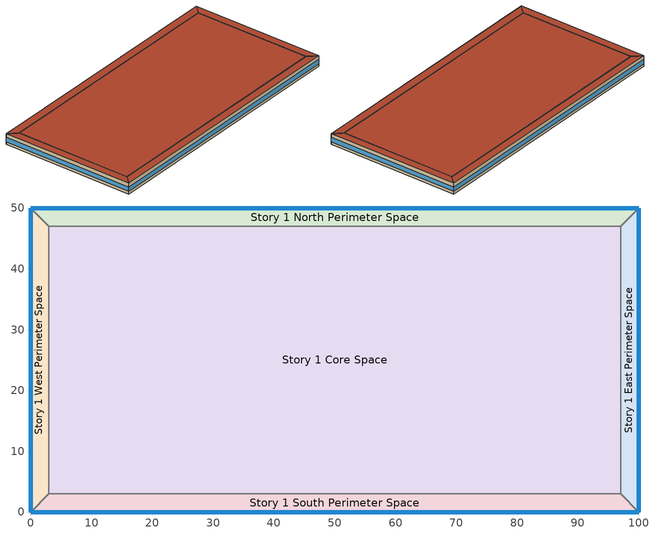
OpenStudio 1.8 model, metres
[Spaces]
Story 1 West Perimeter Space
 floor ground: 0,0 0,50 3,47 3,3 z0
 wall outside: 0,50 0,0 z0:4
 wall to Story 1 North Perimeter Space: 3,47 0,50 z0:4
 wall to Story 1 Core Space: 3,3 3,47 z0:4
 wall to Story 1 South Perimeter Space: 0,0 3,3 z0:4
 window: 0,49.97 0,0.03 z1:2.6
 roof outside: 3,3 3,47 0,50 0,0 z4
Story 1 North Perimeter Space
 floor ground: 0,50 100,50 97,47 3,47 z0
 wall outside: 100,50 0,50 z0:4
 wall to Story 1 East Perimeter Space: 97,47 100,50 z0:4
 wall to Story 1 Core Space: 3,47 97,47 z0:4
 window: 99.97,50 0.03,50 z1:2.6
 roof outside: 3,47 97,47 100,50 0,50 z4
Story 1 East Perimeter Space
 floor ground: 100,50 100,0 97,3 97,47 z0
 wall outside: 100,0 100,50 z0:4
 wall to Story 1 South Perimeter Space: 97,3 100,0 z0:4
 wall to Story 1 Core Space: 97,47 97,3 z0:4
 window: 100,0.03 100,49.97 z1:2.6
 roof outside: 97,47 97,3 100,0 100,50 z4
Story 1 South Perimeter Space
 floor ground: 100,0 0,0 3,3 97,3 z0
 wall outside: 0,0 100,0 z0:4
 wall to Story 1 Core Space: 97,3 3,3 z0:4
 window: 0.03,0 99.97,0 z1:2.6
 roof outside: 97,3 3,3 0,0 100,0 z4
Story 1 Core Space
 floor ground: 3,3 3,47 97,47 97,3 z0
 roof outside: 97,3 97,47 3,47 3,3 z4
[Building]
OS:Building 1: Space Type=Baseline Model Space Type; Default Construction Set=ASHRAE_189.1-2009_ClimateZone 4-5 (mdoff)_ConstSet
[SizingPeriod:DesignDay] Barometric Pressure {Pa}=98934; Sky Clearness=0; Rain Indicator=0; Snow Indicator=0; Day of Month=21; Daylight Saving Time Indicator=0; Dry-Bulb Temperature Range Modifier Type=DefaultMultipliers
Name | Maximum Dry-Bulb Temperature {C} | Daily Dry-Bulb Temperature Range {deltaC} | Humidity Indicating Conditions at Maximum Dry-Bulb {BasedOnField A3} | Wind Speed {m/s} | Wind Direction {deg} | Month | Day Type | Humidity Indicating Type | Solar Model Indicator | ASHRAE Taub | ASHRAE Taud
Chicago Ohare Intl Ap Ann Htg Wind 99.6% Condns WS=>MCDB | -3.5 | 0 | -3.5 | 12.4 | 270 | 1 | WinterDesignDay | Wetbulb | ASHRAEClearSky
Chicago Ohare Intl Ap Ann Clg .4% Condns DP=>MDB | 28.9 | 10.5 | 23.8 | 5.2 | 230 | 7 | SummerDesignDay | Dewpoint | ASHRAETau | 0.455 | 2.05
Chicago Ohare Intl Ap Ann Hum_n 99.6% Condns DP=>MCDB | -19.2 | 0 | -25.7 | 4.9 | 270 | 1 | WinterDesignDay | Dewpoint | ASHRAEClearSky
Chicago Ohare Intl Ap Ann Clg .4% Condns Enth=>MDB | 31.4 | 10.5 | 79200 | 5.2 | 230 | 7 | SummerDesignDay | Enthalpy | ASHRAETau | 0.455 | 2.05
Chicago Ohare Intl Ap Ann Clg .4% Condns WB=>MDB | 31.2 | 10.5 | 25.5 | 5.2 | 230 | 7 | SummerDesignDay | Wetbulb | ASHRAETau | 0.455 | 2.05
Chicago Ohare Intl Ap Ann Htg 99.6% Condns DB | -20 | 0 | -20 | 4.9 | 270 | 1 | WinterDesignDay | Wetbulb | ASHRAEClearSky
Chicago Ohare Intl Ap Ann Clg .4% Condns DB=>MWB | 33.3 | 10.5 | 23.7 | 5.2 | 230 | 7 | SummerDesignDay | Wetbulb | ASHRAETau | 0.455 | 2.05
[Material]
Name | Roughness | Thickness | Conductivity | Density | Specific Heat | Thermal Absorptance | Solar Absorptance | Visible Absorptance
000_F08 Metal surface | Smooth | 0.0008 | 45.28 | 7824 | 500
000_F16 Acoustic tile | MediumSmooth | 0.0191 | 0.06 | 368 | 590
000_G05 25mm wood | MediumSmooth | 0.0254 | 0.15 | 608 | 1630
000_I01 25mm insulation board | MediumRough | 0.0254 | 0.03 | 43 | 1210
000_M11 100mm lightweight concrete | MediumRough | 0.1016 | 0.53 | 1280 | 840
1/2IN Gypsum | Smooth | 0.0127 | 0.16 | 784.9 | 830 | 0.9 | 0.92 | 0.92
MAT-CC05 4 HW CONCRETE | Rough | 0.1016 | 1.311 | 2240 | 836.8 | 0.9 | 0.7 | 0.7
Metal Decking | MediumSmooth | 0.0015 | 45.006 | 7680 | 418.4 | 0.9 | 0.7 | 0.3
Roof Insulation [21] | MediumRough | 0.2105 | 0.049 | 265 | 836.8 | 0.9 | 0.7 | 0.7
Roof Membrane | VeryRough | 0.0095 | 0.16 | 1121.29 | 1460 | 0.9 | 0.7 | 0.7
Wall Insulation [39] | MediumRough | 0.1184 | 0.045 | 265 | 836.8 | 0.9 | 0.7 | 0.7
[Material:AirGap]
000_F05 Ceiling air space resistance: Thermal Resistance=0.18
[Material:AirWall]
OS:Material:AirWall 1
[Material:NoMass] Thermal Absorptance=0.9; Solar Absorptance=0.7
Name | Roughness | Thermal Resistance | Visible Absorptance
CP02 CARPET PAD | VeryRough | 0.2165 | 0.8
MAT-SHEATH | Rough | 0.3626 | 0.7
[WindowMaterial:Gas]
000_Air 13mm: Gas Type=Air; Thickness=0.0127
[WindowMaterial:Glazing] Optical Data Type=SpectralAverage; Thickness=0.003; Infrared Transmittance at Normal Incidence=0
Name | Solar Transmittance at Normal Incidence | Front Side Solar Reflectance at Normal Incidence | Back Side Solar Reflectance at Normal Incidence | Visible Transmittance at Normal Incidence | Front Side Visible Reflectance at Normal Incidence | Back Side Visible Reflectance at Normal Incidence | Front Side Infrared Hemispherical Emissivity | Back Side Infrared Hemispherical Emissivity | Conductivity | Dirt Correction Factor for Solar and Visible Transmittance | Solar Diffusing
000_Clear 3mm | 0.837 | 0.075 | 0.075 | 0.898 | 0.081 | 0.081 | 0.84 | 0.84 | 0.9
Theoretical Glass [207] | 0.3311 | 0.6189 | 0.6189 | 0.44 | 0.51 | 0.51 | 0.9 | 0.9 | 0.0133 | 1 | No
[Construction]
000_ExtSlabCarpet_4in_ClimateZone 1-8: MAT-CC05 4 HW CONCRETE, CP02 CARPET PAD
000_Exterior Door: 000_F08 Metal surface, 000_I01 25mm insulation board
000_Exterior Window: 000_Clear 3mm, 000_Air 13mm, 000_Clear 3mm
000_Interior Ceiling: 000_M11 100mm lightweight concrete, 000_F05 Ceiling air space resistance, 000_F16 Acoustic tile
000_Interior Door; 000_Interior Partition: 000_G05 25mm wood
000_Interior Floor: 000_F16 Acoustic tile, 000_F05 Ceiling air space resistance, 000_M11 100mm lightweight concrete
000_Interior Window: 000_Clear 3mm
ASHRAE_189.1-2009_ExtRoof_IEAD_ClimateZone 2-5: Roof Membrane, Roof Insulation [21], Metal Decking
ASHRAE_189.1-2009_ExtWall_SteelFrame_ClimateZone 4-8: MAT-SHEATH, Wall Insulation [39], 1/2IN Gypsum
ASHRAE_189.1-2009_ExtWindow_ClimateZone 4-5: Theoretical Glass [207]
Air_Wall: OS:Material:AirWall 1
[DefaultConstructionSet]
ASHRAE_189.1-2009_ClimateZone 4-5 (mdoff)_ConstSet: Default Exterior Surface Constructions=ASHRAE_189.1-2009_ClimateZone 4-5 (mdoff)_Exterior_DefSurfCons; Default Interior Surface Constructions=000_Interior_DefSurfCons; Default Ground Contact Surface Constructions=000_Ground_DefSurfCons; Default Exterior SubSurface Constructions=ASHRAE_189.1-2009_ClimateZone 4-5 (mdoff)_Exterior_DefSubCons; Default Interior SubSurface Constructions=000_Interior_DefSubCons; Interior Partition Construction=000_Interior Partition
[DefaultSubSurfaceConstructions] Glass Door Construction=000_Exterior Window; Skylight Construction=000_Exterior Window; Tubular Daylight Dome Construction=000_Interior Window; Tubular Daylight Diffuser Construction=000_Interior Window
Name | Fixed Window Construction | Operable Window Construction | Door Construction
000_Interior_DefSubCons | 000_Interior Window | 000_Interior Window | 000_Interior Door
ASHRAE_189.1-2009_ClimateZone 4-5 (mdoff)_Exterior_DefSubCons | ASHRAE_189.1-2009_ExtWindow_ClimateZone 4-5 | ASHRAE_189.1-2009_ExtWindow_ClimateZone 4-5 | 000_Exterior Door
[DefaultSurfaceConstructions]
Name | Floor Construction | Wall Construction | Roof Ceiling Construction
000_Ground_DefSurfCons | 000_ExtSlabCarpet_4in_ClimateZone 1-8 | 000_ExtSlabCarpet_4in_ClimateZone 1-8 | 000_ExtSlabCarpet_4in_ClimateZone 1-8
000_Interior_DefSurfCons | 000_Interior Floor | Air_Wall | 000_Interior Ceiling
ASHRAE_189.1-2009_ClimateZone 4-5 (mdoff)_Exterior_DefSurfCons | 000_ExtSlabCarpet_4in_ClimateZone 1-8 | ASHRAE_189.1-2009_ExtWall_SteelFrame_ClimateZone 4-8 | ASHRAE_189.1-2009_ExtRoof_IEAD_ClimateZone 2-5
[BuildingStory]
Story 1: Nominal Z Coordinate {m}=0; Nominal Floor to Floor Height {m}=4
[Space] Building Story=Story 1
Name | Thermal Zone
Story 1 West Perimeter Space | Story 1 West Perimeter Thermal Zone
Story 1 North Perimeter Space | Story 1 North Perimeter Thermal Zone
Story 1 East Perimeter Space | Story 1 East Perimeter Thermal Zone
Story 1 South Perimeter Space | Story 1 South Perimeter Thermal Zone
Story 1 Core Space | Story 1 Core Thermal Zone
[ThermalZone] Use Ideal Air Loads=No
Story 1 South Perimeter Thermal Zone; Story 1 West Perimeter Thermal Zone; Story 1 Core Thermal Zone; Story 1 North Perimeter Thermal Zone; Story 1 East Perimeter Thermal Zone
[Sizing:Zone] Zone Cooling Design Supply Air Temperature {C}=14; Zone Heating Design Supply Air Temperature {C}=40; Zone Cooling Design Supply Air Humidity Ratio {kg-H2O/kg-air}=0.0085; Zone Heating Design Supply Air Humidity Ratio {kg-H2O/kg-air}=0.008; Cooling Design Air Flow Method=DesignDay; Heating Design Air Flow Method=DesignDay
Story 1 South Perimeter Thermal Zone; Story 1 West Perimeter Thermal Zone; Story 1 Core Thermal Zone; Story 1 North Perimeter Thermal Zone; Story 1 East Perimeter Thermal Zone
[SpaceType]
Baseline Model Space Type: Default Schedule Set=Baseline Model Schedule Set; Design Specification Outdoor Air Object=Baseline Model OA
[DefaultScheduleSet]
Baseline Model Schedule Set: Number of People Schedule=Baseline Model People Lights and Equipment Schedule; People Activity Level Schedule=Baseline Model People Activity Schedule; Lighting Schedule=Baseline Model People Lights and Equipment Schedule; Electric Equipment Schedule=Baseline Model People Lights and Equipment Schedule; Infiltration Schedule=Baseline Model Infiltration Schedule
[DesignSpecification:OutdoorAir]
Baseline Model OA: Outdoor Air Method=Sum; Outdoor Air Flow per Person {m3/s-person}=0.00943895
[People:Definition]
Baseline Model People Definition: Number of People Calculation Method=People/Area; People per Space Floor Area {person/m2}=0.0538196; Fraction Radiant=0.3
[People]
Baseline Model People: People Definition=Baseline Model People Definition; Space or SpaceType=Baseline Model Space Type
[Lights:Definition]
Baseline Model Lights Definition: Design Level Calculation Method=Watts/Area; Watts per Space Floor Area {W/m2}=10.7639
[Lights]
Baseline Model Lights: Lights Definition=Baseline Model Lights Definition; Space or SpaceType=Baseline Model Space Type
[ElectricEquipment:Definition]
Baseline Model Electric Equipment Definition: Design Level Calculation Method=Watts/Area; Watts per Space Floor Area {W/m2}=10.7639
[ElectricEquipment]
Baseline Model Electric Equipment: Electric Equipment Definition=Baseline Model Electric Equipment Definition; Space or SpaceType=Baseline Model Space Type
[ZoneMixing] Schedule=Always On Continuous; Design Flow Rate Calculation Method=AirChanges/Hour; Air Changes per Hour {1/hr}=0.5; Delta Temperature {deltaC}=0
Name | Zone | Source Zone
Zone Mixing 1 | Story 1 Core Thermal Zone | Story 1 West Perimeter Thermal Zone
Zone Mixing 2 | Story 1 Core Thermal Zone | Story 1 South Perimeter Thermal Zone
Zone Mixing 3 | Story 1 North Perimeter Thermal Zone | Story 1 West Perimeter Thermal Zone
Zone Mixing 4 | Story 1 South Perimeter Thermal Zone | Story 1 Core Thermal Zone
Zone Mixing 5 | Story 1 West Perimeter Thermal Zone | Story 1 South Perimeter Thermal Zone
Zone Mixing 6 | Story 1 West Perimeter Thermal Zone | Story 1 North Perimeter Thermal Zone
Zone Mixing 7 | Story 1 South Perimeter Thermal Zone | Story 1 East Perimeter Thermal Zone
Zone Mixing 8 | Story 1 South Perimeter Thermal Zone | Story 1 West Perimeter Thermal Zone
Zone Mixing 9 | Story 1 Core Thermal Zone | Story 1 North Perimeter Thermal Zone
Zone Mixing 10 | Story 1 West Perimeter Thermal Zone | Story 1 Core Thermal Zone
Zone Mixing 11 | Story 1 Core Thermal Zone | Story 1 East Perimeter Thermal Zone
Zone Mixing 12 | Story 1 North Perimeter Thermal Zone | Story 1 Core Thermal Zone
Zone Mixing 13 | Story 1 East Perimeter Thermal Zone | Story 1 South Perimeter Thermal Zone
Zone Mixing 14 | Story 1 North Perimeter Thermal Zone | Story 1 East Perimeter Thermal Zone
Zone Mixing 15 | Story 1 East Perimeter Thermal Zone | Story 1 North Perimeter Thermal Zone
Zone Mixing 16 | Story 1 East Perimeter Thermal Zone | Story 1 Core Thermal Zone
[SpaceInfiltration:DesignFlowRate] Schedule=Always On Continuous; Design Flow Rate Calculation Method=Flow/Space; Design Flow Rate {m3/s}=0
Name | Space or SpaceType
Space Infiltration Design Flow Rate 1; Space Infiltration Design Flow Rate 2; Space Infiltration Design Flow Rate 9; Space Infiltration Design Flow Rate 11 | Story 1 Core Space
Space Infiltration Design Flow Rate 3; Space Infiltration Design Flow Rate 12; Space Infiltration Design Flow Rate 14 | Story 1 North Perimeter Space
Space Infiltration Design Flow Rate 4; Space Infiltration Design Flow Rate 7; Space Infiltration Design Flow Rate 8 | Story 1 South Perimeter Space
Space Infiltration Design Flow Rate 5; Space Infiltration Design Flow Rate 6; Space Infiltration Design Flow Rate 10 | Story 1 West Perimeter Space
Space Infiltration Design Flow Rate 13; Space Infiltration Design Flow Rate 15; Space Infiltration Design Flow Rate 16 | Story 1 East Perimeter Space
[Schedule:Ruleset]
Name | Default Day Schedule | Summer Design Day Schedule | Winter Design Day Schedule
Baseline Model Infiltration Schedule | Baseline Model Infiltration Schedule Schedule All Days | Baseline Model Infiltration Schedule Summer Design Day | Baseline Model Infiltration Schedule Winter Design Day
Baseline Model People Lights and Equipment Schedule | Baseline Model People Lights and Equipment Schedule Schedule Week Day | Baseline Model People Lights and Equipment Schedule Summer Design Day | Baseline Model People Lights and Equipment Schedule Winter Design Day
Baseline Model People Activity Schedule | Baseline Model People Activity Schedule Default
[Schedule:Day]
Baseline Model Infiltration Schedule Schedule All Days: 6, 0, 1, 22, 0, 0.25, 24, 0, 1
Baseline Model Infiltration Schedule Winter Design Day; Baseline Model Infiltration Schedule Summer Design Day; Baseline Model People Lights and Equipment Schedule Summer Design Day: 24, 0, 1
Baseline Model People Lights and Equipment Schedule Schedule Week Day: 6, 0, 0, 7, 0, 0.1, 8, 0, 0.2, 12, 0, 0.95, 13, 0, 0.5, 17, 0, 0.95, 18, 0, 0.7, 20, 0, 0.4, 22, 0, 0.1, 24, 0, 0.05
Baseline Model People Lights and Equipment Schedule Winter Design Day; Baseline Model People Lights and Equipment Schedule Schedule Sunday: 24, 0, 0
Baseline Model People Lights and Equipment Schedule Saturday: 6, 0, 0, 8, 0, 0.1, 14, 0, 0.5, 17, 0, 0.1, 24, 0, 0
Baseline Model People Activity Schedule Default: 24, 0, 120
[Schedule:Rule] Schedule Ruleset=Baseline Model People Lights and Equipment Schedule
Name | Rule Order | Day Schedule | Apply Saturday | Apply Sunday
Baseline Model People Lights and Equipment Schedule Saturday Rule | 1 | Baseline Model People Lights and Equipment Schedule Saturday | Yes
Baseline Model People Lights and Equipment Schedule Sunday Rule | 0 | Baseline Model People Lights and Equipment Schedule Schedule Sunday |  | Yes
[Schedule:Constant]
Always On Continuous: Value=1
